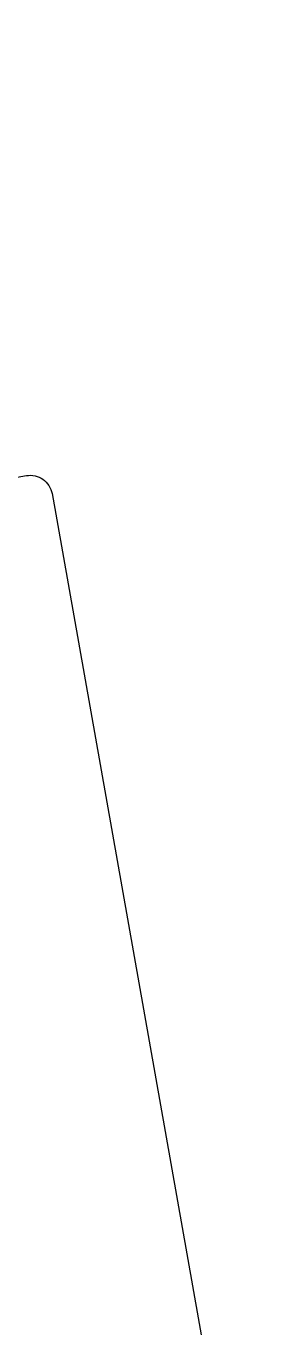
# Model space of a CAD drawing. Header units: millimetres. Extents: x -13407 to 95998, y -2611 to 109495.
# Drawn here: x 15269.9 to 15271.84, y 50763.07 to 50773.83 of the extents above; entities that cross this region are included whole.
import ezdxf
from ezdxf import colors
from ezdxf.entities.mleader import LeaderData, LeaderLine
from ezdxf.math import Vec2, Vec3

# ---------------------------------------------------------------- set-up
doc = ezdxf.new("R2010")
doc.units = ezdxf.units.MM
for name, color, linetype, lineweight in [('АР_Отметки', 250, 'Continuous', 15), ('АР_Размеры', 175, 'Continuous', 9), ('АР_Сущ Несущая стена', 202, 'Continuous', 30)]:
    doc.layers.add(name, color=color, linetype=linetype, lineweight=lineweight)
doc.styles.add('ISOCPEUR', font='isocpeur.ttf', dxfattribs={"width": 0.7})

# ---------------------------------------------------------------- blocks, each defined once
blk = doc.blocks.new('_DotSmall')
at = {"color": 0, "linetype": 'ByBlock', "const_width": 0.5}
blk.add_lwpolyline([(-0.0625, 0, 1), (0.0625, 0, 1)], format="xyb", close=True, dxfattribs=at)

msp = doc.modelspace()

# ---------------------------------------------------------------- linework, layer by layer
at = {"layer": 'АР_Размеры', "color": 5, "lineweight": 0, "ltscale": 100, "transparency": 33554687}
msp.add_lwpolyline([(15260.744, 50759.166), (15259.174, 50768.025, -0.414214), (15259.322, 50768.237), (15260.27, 50768.405, -0.228752), (15260.627, 50768.305, 0.710164), (15261.33, 50768.699), (15261.139, 50769.78, 0.4144), (15260.927, 50769.928), (15260.807, 50769.907, -0.66825), (15260.625, 50770.191), (15261.634, 50771.485, -0.164348), (15261.994, 50771.674), (15266.076, 50772.398, -0.164348), (15266.48, 50772.344), (15267.872, 50771.476, -0.66825), (15267.799, 50771.146), (15267.679, 50771.125, 0.4144), (15267.531, 50770.913), (15267.723, 50769.832, 0.710164), (15268.518, 50769.703, -0.228752), (15268.819, 50769.92), (15269.899, 50770.112, -0.4144), (15270.111, 50769.964), (15271.367, 50762.881, -0.430028)], format="xyb", dxfattribs=at)
msp.add_lwpolyline([(15260.744, 50759.166), (15259.174, 50768.025, -0.414214), (15259.322, 50768.237), (15260.27, 50768.405, -0.228752), (15260.627, 50768.305, 0.710164), (15261.33, 50768.699), (15261.139, 50769.78, 0.4144), (15260.927, 50769.928), (15260.807, 50769.907, -0.66825), (15260.625, 50770.191), (15261.634, 50771.485, -0.164348), (15261.994, 50771.674), (15266.076, 50772.398, -0.164348), (15266.48, 50772.344), (15267.872, 50771.476, -0.66825), (15267.799, 50771.146), (15267.679, 50771.125, 0.4144), (15267.531, 50770.913), (15267.723, 50769.832, 0.710164), (15268.518, 50769.703, -0.228752), (15268.819, 50769.92), (15269.899, 50770.112, -0.4144), (15270.111, 50769.964), (15271.367, 50762.881, -0.430028)], format="xyb", dxfattribs=at)
msp.add_lwpolyline([(15260.744, 50759.166), (15259.174, 50768.025, -0.414214), (15259.322, 50768.237), (15260.27, 50768.405, -0.228752), (15260.627, 50768.305, 0.710164), (15261.33, 50768.699), (15261.139, 50769.78, 0.4144), (15260.927, 50769.928), (15260.807, 50769.907, -0.66825), (15260.625, 50770.191), (15261.634, 50771.485, -0.164348), (15261.994, 50771.674), (15266.076, 50772.398, -0.164348), (15266.48, 50772.344), (15267.872, 50771.476, -0.66825), (15267.799, 50771.146), (15267.679, 50771.125, 0.4144), (15267.531, 50770.913), (15267.723, 50769.832, 0.710164), (15268.518, 50769.703, -0.228752), (15268.819, 50769.92), (15269.899, 50770.112, -0.4144), (15270.111, 50769.964), (15271.367, 50762.881, -0.430028)], format="xyb", dxfattribs=at)
msp.add_lwpolyline([(15260.744, 50759.166), (15259.174, 50768.025, -0.414214), (15259.322, 50768.237), (15260.27, 50768.405, -0.228752), (15260.627, 50768.305, 0.710164), (15261.33, 50768.699), (15261.139, 50769.78, 0.4144), (15260.927, 50769.928), (15260.807, 50769.907, -0.66825), (15260.625, 50770.191), (15261.634, 50771.485, -0.164348), (15261.994, 50771.674), (15266.076, 50772.398, -0.164348), (15266.48, 50772.344), (15267.872, 50771.476, -0.66825), (15267.799, 50771.146), (15267.679, 50771.125, 0.4144), (15267.531, 50770.913), (15267.723, 50769.832, 0.710164), (15268.518, 50769.703, -0.228752), (15268.819, 50769.92), (15269.899, 50770.112, -0.4144), (15270.111, 50769.964), (15271.367, 50762.881, -0.430028)], format="xyb", dxfattribs=at)
msp.add_lwpolyline([(15260.744, 50759.166), (15259.174, 50768.025, -0.414214), (15259.322, 50768.237), (15260.27, 50768.405, -0.228752), (15260.627, 50768.305, 0.710164), (15261.33, 50768.699), (15261.139, 50769.78, 0.4144), (15260.927, 50769.928), (15260.807, 50769.907, -0.66825), (15260.625, 50770.191), (15261.634, 50771.485, -0.164348), (15261.994, 50771.674), (15266.076, 50772.398, -0.164348), (15266.48, 50772.344), (15267.872, 50771.476, -0.66825), (15267.799, 50771.146), (15267.679, 50771.125, 0.4144), (15267.531, 50770.913), (15267.723, 50769.832, 0.710164), (15268.518, 50769.703, -0.228752), (15268.819, 50769.92), (15269.899, 50770.112, -0.4144), (15270.111, 50769.964), (15271.367, 50762.881, -0.430028)], format="xyb", dxfattribs=at)
msp.add_lwpolyline([(15260.744, 50759.166), (15259.174, 50768.025, -0.414214), (15259.322, 50768.237), (15260.27, 50768.405, -0.228752), (15260.627, 50768.305, 0.710164), (15261.33, 50768.699), (15261.139, 50769.78, 0.4144), (15260.927, 50769.928), (15260.807, 50769.907, -0.66825), (15260.625, 50770.191), (15261.634, 50771.485, -0.164348), (15261.994, 50771.674), (15266.076, 50772.398, -0.164348), (15266.48, 50772.344), (15267.872, 50771.476, -0.66825), (15267.799, 50771.146), (15267.679, 50771.125, 0.4144), (15267.531, 50770.913), (15267.723, 50769.832, 0.710164), (15268.518, 50769.703, -0.228752), (15268.819, 50769.92), (15269.899, 50770.112, -0.4144), (15270.111, 50769.964), (15271.367, 50762.881, -0.430028)], format="xyb", dxfattribs=at)
msp.add_lwpolyline([(15260.744, 50759.166), (15259.174, 50768.025, -0.414214), (15259.322, 50768.237), (15260.27, 50768.405, -0.228752), (15260.627, 50768.305, 0.710164), (15261.33, 50768.699), (15261.139, 50769.78, 0.4144), (15260.927, 50769.928), (15260.807, 50769.907, -0.66825), (15260.625, 50770.191), (15261.634, 50771.485, -0.164348), (15261.994, 50771.674), (15266.076, 50772.398, -0.164348), (15266.48, 50772.344), (15267.872, 50771.476, -0.66825), (15267.799, 50771.146), (15267.679, 50771.125, 0.4144), (15267.531, 50770.913), (15267.723, 50769.832, 0.710164), (15268.518, 50769.703, -0.228752), (15268.819, 50769.92), (15269.899, 50770.112, -0.4144), (15270.111, 50769.964), (15271.367, 50762.881, -0.430028)], format="xyb", dxfattribs=at)
msp.add_lwpolyline([(15260.744, 50759.166), (15259.174, 50768.025, -0.414214), (15259.322, 50768.237), (15260.27, 50768.405, -0.228752), (15260.627, 50768.305, 0.710164), (15261.33, 50768.699), (15261.139, 50769.78, 0.4144), (15260.927, 50769.928), (15260.807, 50769.907, -0.66825), (15260.625, 50770.191), (15261.634, 50771.485, -0.164348), (15261.994, 50771.674), (15266.076, 50772.398, -0.164348), (15266.48, 50772.344), (15267.872, 50771.476, -0.66825), (15267.799, 50771.146), (15267.679, 50771.125, 0.4144), (15267.531, 50770.913), (15267.723, 50769.832, 0.710164), (15268.518, 50769.703, -0.228752), (15268.819, 50769.92), (15269.899, 50770.112, -0.4144), (15270.111, 50769.964), (15271.367, 50762.881, -0.430028)], format="xyb", dxfattribs=at)
msp.add_lwpolyline([(15260.744, 50759.166), (15259.174, 50768.025, -0.414214), (15259.322, 50768.237), (15260.27, 50768.405, -0.228752), (15260.627, 50768.305, 0.710164), (15261.33, 50768.699), (15261.139, 50769.78, 0.4144), (15260.927, 50769.928), (15260.807, 50769.907, -0.66825), (15260.625, 50770.191), (15261.634, 50771.485, -0.164348), (15261.994, 50771.674), (15266.076, 50772.398, -0.164348), (15266.48, 50772.344), (15267.872, 50771.476, -0.66825), (15267.799, 50771.146), (15267.679, 50771.125, 0.4144), (15267.531, 50770.913), (15267.723, 50769.832, 0.710164), (15268.518, 50769.703, -0.228752), (15268.819, 50769.92), (15269.899, 50770.112, -0.4144), (15270.111, 50769.964), (15271.367, 50762.881, -0.430028)], format="xyb", dxfattribs=at)
msp.add_lwpolyline([(15260.744, 50759.166), (15259.174, 50768.025, -0.414214), (15259.322, 50768.237), (15260.27, 50768.405, -0.228752), (15260.627, 50768.305, 0.710164), (15261.33, 50768.699), (15261.139, 50769.78, 0.4144), (15260.927, 50769.928), (15260.807, 50769.907, -0.66825), (15260.625, 50770.191), (15261.634, 50771.485, -0.164348), (15261.994, 50771.674), (15266.076, 50772.398, -0.164348), (15266.48, 50772.344), (15267.872, 50771.476, -0.66825), (15267.799, 50771.146), (15267.679, 50771.125, 0.4144), (15267.531, 50770.913), (15267.723, 50769.832, 0.710164), (15268.518, 50769.703, -0.228752), (15268.819, 50769.92), (15269.899, 50770.112, -0.4144), (15270.111, 50769.964), (15271.367, 50762.881, -0.430028)], format="xyb", dxfattribs=at)
msp.add_lwpolyline([(15260.744, 50759.166), (15259.174, 50768.025, -0.414214), (15259.322, 50768.237), (15260.27, 50768.405, -0.228752), (15260.627, 50768.305, 0.710164), (15261.33, 50768.699), (15261.139, 50769.78, 0.4144), (15260.927, 50769.928), (15260.807, 50769.907, -0.66825), (15260.625, 50770.191), (15261.634, 50771.485, -0.164348), (15261.994, 50771.674), (15266.076, 50772.398, -0.164348), (15266.48, 50772.344), (15267.872, 50771.476, -0.66825), (15267.799, 50771.146), (15267.679, 50771.125, 0.4144), (15267.531, 50770.913), (15267.723, 50769.832, 0.710164), (15268.518, 50769.703, -0.228752), (15268.819, 50769.92), (15269.899, 50770.112, -0.4144), (15270.111, 50769.964), (15271.367, 50762.881, -0.430028)], format="xyb", dxfattribs=at)
msp.add_lwpolyline([(15260.744, 50759.166), (15259.174, 50768.025, -0.414214), (15259.322, 50768.237), (15260.27, 50768.405, -0.228752), (15260.627, 50768.305, 0.710164), (15261.33, 50768.699), (15261.139, 50769.78, 0.4144), (15260.927, 50769.928), (15260.807, 50769.907, -0.66825), (15260.625, 50770.191), (15261.634, 50771.485, -0.164348), (15261.994, 50771.674), (15266.076, 50772.398, -0.164348), (15266.48, 50772.344), (15267.872, 50771.476, -0.66825), (15267.799, 50771.146), (15267.679, 50771.125, 0.4144), (15267.531, 50770.913), (15267.723, 50769.832, 0.710164), (15268.518, 50769.703, -0.228752), (15268.819, 50769.92), (15269.899, 50770.112, -0.4144), (15270.111, 50769.964), (15271.367, 50762.881, -0.430028)], format="xyb", dxfattribs=at)
msp.add_lwpolyline([(15260.744, 50759.166), (15259.174, 50768.025, -0.414214), (15259.322, 50768.237), (15260.27, 50768.405, -0.228752), (15260.627, 50768.305, 0.710164), (15261.33, 50768.699), (15261.139, 50769.78, 0.4144), (15260.927, 50769.928), (15260.807, 50769.907, -0.66825), (15260.625, 50770.191), (15261.634, 50771.485, -0.164348), (15261.994, 50771.674), (15266.076, 50772.398, -0.164348), (15266.48, 50772.344), (15267.872, 50771.476, -0.66825), (15267.799, 50771.146), (15267.679, 50771.125, 0.4144), (15267.531, 50770.913), (15267.723, 50769.832, 0.710164), (15268.518, 50769.703, -0.228752), (15268.819, 50769.92), (15269.899, 50770.112, -0.4144), (15270.111, 50769.964), (15271.367, 50762.881, -0.430028)], format="xyb", dxfattribs=at)
msp.add_lwpolyline([(15260.744, 50759.166), (15259.174, 50768.025, -0.414214), (15259.322, 50768.237), (15260.27, 50768.405, -0.228752), (15260.627, 50768.305, 0.710164), (15261.33, 50768.699), (15261.139, 50769.78, 0.4144), (15260.927, 50769.928), (15260.807, 50769.907, -0.66825), (15260.625, 50770.191), (15261.634, 50771.485, -0.164348), (15261.994, 50771.674), (15266.076, 50772.398, -0.164348), (15266.48, 50772.344), (15267.872, 50771.476, -0.66825), (15267.799, 50771.146), (15267.679, 50771.125, 0.4144), (15267.531, 50770.913), (15267.723, 50769.832, 0.710164), (15268.518, 50769.703, -0.228752), (15268.819, 50769.92), (15269.899, 50770.112, -0.4144), (15270.111, 50769.964), (15271.367, 50762.881, -0.430028)], format="xyb", dxfattribs=at)
msp.add_lwpolyline([(15260.744, 50759.166), (15259.174, 50768.025, -0.414214), (15259.322, 50768.237), (15260.27, 50768.405, -0.228752), (15260.627, 50768.305, 0.710164), (15261.33, 50768.699), (15261.139, 50769.78, 0.4144), (15260.927, 50769.928), (15260.807, 50769.907, -0.66825), (15260.625, 50770.191), (15261.634, 50771.485, -0.164348), (15261.994, 50771.674), (15266.076, 50772.398, -0.164348), (15266.48, 50772.344), (15267.872, 50771.476, -0.66825), (15267.799, 50771.146), (15267.679, 50771.125, 0.4144), (15267.531, 50770.913), (15267.723, 50769.832, 0.710164), (15268.518, 50769.703, -0.228752), (15268.819, 50769.92), (15269.899, 50770.112, -0.4144), (15270.111, 50769.964), (15271.367, 50762.881, -0.430028)], format="xyb", dxfattribs=at)
msp.add_lwpolyline([(15260.744, 50759.166), (15259.174, 50768.025, -0.414214), (15259.322, 50768.237), (15260.27, 50768.405, -0.228752), (15260.627, 50768.305, 0.710164), (15261.33, 50768.699), (15261.139, 50769.78, 0.4144), (15260.927, 50769.928), (15260.807, 50769.907, -0.66825), (15260.625, 50770.191), (15261.634, 50771.485, -0.164348), (15261.994, 50771.674), (15266.076, 50772.398, -0.164348), (15266.48, 50772.344), (15267.872, 50771.476, -0.66825), (15267.799, 50771.146), (15267.679, 50771.125, 0.4144), (15267.531, 50770.913), (15267.723, 50769.832, 0.710164), (15268.518, 50769.703, -0.228752), (15268.819, 50769.92), (15269.899, 50770.112, -0.4144), (15270.111, 50769.964), (15271.367, 50762.881, -0.430028)], format="xyb", dxfattribs=at)
msp.add_lwpolyline([(15260.744, 50759.166), (15259.174, 50768.025, -0.414214), (15259.322, 50768.237), (15260.27, 50768.405, -0.228752), (15260.627, 50768.305, 0.710164), (15261.33, 50768.699), (15261.139, 50769.78, 0.4144), (15260.927, 50769.928), (15260.807, 50769.907, -0.66825), (15260.625, 50770.191), (15261.634, 50771.485, -0.164348), (15261.994, 50771.674), (15266.076, 50772.398, -0.164348), (15266.48, 50772.344), (15267.872, 50771.476, -0.66825), (15267.799, 50771.146), (15267.679, 50771.125, 0.4144), (15267.531, 50770.913), (15267.723, 50769.832, 0.710164), (15268.518, 50769.703, -0.228752), (15268.819, 50769.92), (15269.899, 50770.112, -0.4144), (15270.111, 50769.964), (15271.367, 50762.881, -0.430028)], format="xyb", dxfattribs=at)
msp.add_lwpolyline([(15260.744, 50759.166), (15259.174, 50768.025, -0.414214), (15259.322, 50768.237), (15260.27, 50768.405, -0.228752), (15260.627, 50768.305, 0.710164), (15261.33, 50768.699), (15261.139, 50769.78, 0.4144), (15260.927, 50769.928), (15260.807, 50769.907, -0.66825), (15260.625, 50770.191), (15261.634, 50771.485, -0.164348), (15261.994, 50771.674), (15266.076, 50772.398, -0.164348), (15266.48, 50772.344), (15267.872, 50771.476, -0.66825), (15267.799, 50771.146), (15267.679, 50771.125, 0.4144), (15267.531, 50770.913), (15267.723, 50769.832, 0.710164), (15268.518, 50769.703, -0.228752), (15268.819, 50769.92), (15269.899, 50770.112, -0.4144), (15270.111, 50769.964), (15271.367, 50762.881, -0.430028)], format="xyb", dxfattribs=at)
msp.add_lwpolyline([(15260.744, 50759.166), (15259.174, 50768.025, -0.414214), (15259.322, 50768.237), (15260.27, 50768.405, -0.228752), (15260.627, 50768.305, 0.710164), (15261.33, 50768.699), (15261.139, 50769.78, 0.4144), (15260.927, 50769.928), (15260.807, 50769.907, -0.66825), (15260.625, 50770.191), (15261.634, 50771.485, -0.164348), (15261.994, 50771.674), (15266.076, 50772.398, -0.164348), (15266.48, 50772.344), (15267.872, 50771.476, -0.66825), (15267.799, 50771.146), (15267.679, 50771.125, 0.4144), (15267.531, 50770.913), (15267.723, 50769.832, 0.710164), (15268.518, 50769.703, -0.228752), (15268.819, 50769.92), (15269.899, 50770.112, -0.4144), (15270.111, 50769.964), (15271.367, 50762.881, -0.430028)], format="xyb", dxfattribs=at)
msp.add_lwpolyline([(15260.744, 50759.166), (15259.174, 50768.025, -0.414214), (15259.322, 50768.237), (15260.27, 50768.405, -0.228752), (15260.627, 50768.305, 0.710164), (15261.33, 50768.699), (15261.139, 50769.78, 0.4144), (15260.927, 50769.928), (15260.807, 50769.907, -0.66825), (15260.625, 50770.191), (15261.634, 50771.485, -0.164348), (15261.994, 50771.674), (15266.076, 50772.398, -0.164348), (15266.48, 50772.344), (15267.872, 50771.476, -0.66825), (15267.799, 50771.146), (15267.679, 50771.125, 0.4144), (15267.531, 50770.913), (15267.723, 50769.832, 0.710164), (15268.518, 50769.703, -0.228752), (15268.819, 50769.92), (15269.899, 50770.112, -0.4144), (15270.111, 50769.964), (15271.367, 50762.881, -0.430028)], format="xyb", dxfattribs=at)
msp.add_lwpolyline([(15260.744, 50759.166), (15259.174, 50768.025, -0.414214), (15259.322, 50768.237), (15260.27, 50768.405, -0.228752), (15260.627, 50768.305, 0.710164), (15261.33, 50768.699), (15261.139, 50769.78, 0.4144), (15260.927, 50769.928), (15260.807, 50769.907, -0.66825), (15260.625, 50770.191), (15261.634, 50771.485, -0.164348), (15261.994, 50771.674), (15266.076, 50772.398, -0.164348), (15266.48, 50772.344), (15267.872, 50771.476, -0.66825), (15267.799, 50771.146), (15267.679, 50771.125, 0.4144), (15267.531, 50770.913), (15267.723, 50769.832, 0.710164), (15268.518, 50769.703, -0.228752), (15268.819, 50769.92), (15269.899, 50770.112, -0.4144), (15270.111, 50769.964), (15271.367, 50762.881, -0.430028)], format="xyb", dxfattribs=at)
msp.add_lwpolyline([(15260.744, 50759.166), (15259.174, 50768.025, -0.414214), (15259.322, 50768.237), (15260.27, 50768.405, -0.228752), (15260.627, 50768.305, 0.710164), (15261.33, 50768.699), (15261.139, 50769.78, 0.4144), (15260.927, 50769.928), (15260.807, 50769.907, -0.66825), (15260.625, 50770.191), (15261.634, 50771.485, -0.164348), (15261.994, 50771.674), (15266.076, 50772.398, -0.164348), (15266.48, 50772.344), (15267.872, 50771.476, -0.66825), (15267.799, 50771.146), (15267.679, 50771.125, 0.4144), (15267.531, 50770.913), (15267.723, 50769.832, 0.710164), (15268.518, 50769.703, -0.228752), (15268.819, 50769.92), (15269.899, 50770.112, -0.4144), (15270.111, 50769.964), (15271.367, 50762.881, -0.430028)], format="xyb", dxfattribs=at)
msp.add_lwpolyline([(15260.744, 50759.166), (15259.174, 50768.025, -0.414214), (15259.322, 50768.237), (15260.27, 50768.405, -0.228752), (15260.627, 50768.305, 0.710164), (15261.33, 50768.699), (15261.139, 50769.78, 0.4144), (15260.927, 50769.928), (15260.807, 50769.907, -0.66825), (15260.625, 50770.191), (15261.634, 50771.485, -0.164348), (15261.994, 50771.674), (15266.076, 50772.398, -0.164348), (15266.48, 50772.344), (15267.872, 50771.476, -0.66825), (15267.799, 50771.146), (15267.679, 50771.125, 0.4144), (15267.531, 50770.913), (15267.723, 50769.832, 0.710164), (15268.518, 50769.703, -0.228752), (15268.819, 50769.92), (15269.899, 50770.112, -0.4144), (15270.111, 50769.964), (15271.367, 50762.881, -0.430028)], format="xyb", dxfattribs=at)
msp.add_lwpolyline([(15260.744, 50759.166), (15259.174, 50768.025, -0.414214), (15259.322, 50768.237), (15260.27, 50768.405, -0.228752), (15260.627, 50768.305, 0.710164), (15261.33, 50768.699), (15261.139, 50769.78, 0.4144), (15260.927, 50769.928), (15260.807, 50769.907, -0.66825), (15260.625, 50770.191), (15261.634, 50771.485, -0.164348), (15261.994, 50771.674), (15266.076, 50772.398, -0.164348), (15266.48, 50772.344), (15267.872, 50771.476, -0.66825), (15267.799, 50771.146), (15267.679, 50771.125, 0.4144), (15267.531, 50770.913), (15267.723, 50769.832, 0.710164), (15268.518, 50769.703, -0.228752), (15268.819, 50769.92), (15269.899, 50770.112, -0.4144), (15270.111, 50769.964), (15271.367, 50762.881, -0.430028)], format="xyb", dxfattribs=at)
msp.add_lwpolyline([(15260.744, 50759.166), (15259.174, 50768.025, -0.414214), (15259.322, 50768.237), (15260.27, 50768.405, -0.228752), (15260.627, 50768.305, 0.710164), (15261.33, 50768.699), (15261.139, 50769.78, 0.4144), (15260.927, 50769.928), (15260.807, 50769.907, -0.66825), (15260.625, 50770.191), (15261.634, 50771.485, -0.164348), (15261.994, 50771.674), (15266.076, 50772.398, -0.164348), (15266.48, 50772.344), (15267.872, 50771.476, -0.66825), (15267.799, 50771.146), (15267.679, 50771.125, 0.4144), (15267.531, 50770.913), (15267.723, 50769.832, 0.710164), (15268.518, 50769.703, -0.228752), (15268.819, 50769.92), (15269.899, 50770.112, -0.4144), (15270.111, 50769.964), (15271.367, 50762.881, -0.430028)], format="xyb", dxfattribs=at)
msp.add_lwpolyline([(15260.744, 50759.166), (15259.174, 50768.025, -0.414214), (15259.322, 50768.237), (15260.27, 50768.405, -0.228752), (15260.627, 50768.305, 0.710164), (15261.33, 50768.699), (15261.139, 50769.78, 0.4144), (15260.927, 50769.928), (15260.807, 50769.907, -0.66825), (15260.625, 50770.191), (15261.634, 50771.485, -0.164348), (15261.994, 50771.674), (15266.076, 50772.398, -0.164348), (15266.48, 50772.344), (15267.872, 50771.476, -0.66825), (15267.799, 50771.146), (15267.679, 50771.125, 0.4144), (15267.531, 50770.913), (15267.723, 50769.832, 0.710164), (15268.518, 50769.703, -0.228752), (15268.819, 50769.92), (15269.899, 50770.112, -0.4144), (15270.111, 50769.964), (15271.367, 50762.881, -0.430028)], format="xyb", dxfattribs=at)
msp.add_lwpolyline([(15260.744, 50759.166), (15259.174, 50768.025, -0.414214), (15259.322, 50768.237), (15260.27, 50768.405, -0.228752), (15260.627, 50768.305, 0.710164), (15261.33, 50768.699), (15261.139, 50769.78, 0.4144), (15260.927, 50769.928), (15260.807, 50769.907, -0.66825), (15260.625, 50770.191), (15261.634, 50771.485, -0.164348), (15261.994, 50771.674), (15266.076, 50772.398, -0.164348), (15266.48, 50772.344), (15267.872, 50771.476, -0.66825), (15267.799, 50771.146), (15267.679, 50771.125, 0.4144), (15267.531, 50770.913), (15267.723, 50769.832, 0.710164), (15268.518, 50769.703, -0.228752), (15268.819, 50769.92), (15269.899, 50770.112, -0.4144), (15270.111, 50769.964), (15271.367, 50762.881, -0.430028)], format="xyb", dxfattribs=at)
msp.add_lwpolyline([(15260.744, 50759.166), (15259.174, 50768.025, -0.414214), (15259.322, 50768.237), (15260.27, 50768.405, -0.228752), (15260.627, 50768.305, 0.710164), (15261.33, 50768.699), (15261.139, 50769.78, 0.4144), (15260.927, 50769.928), (15260.807, 50769.907, -0.66825), (15260.625, 50770.191), (15261.634, 50771.485, -0.164348), (15261.994, 50771.674), (15266.076, 50772.398, -0.164348), (15266.48, 50772.344), (15267.872, 50771.476, -0.66825), (15267.799, 50771.146), (15267.679, 50771.125, 0.4144), (15267.531, 50770.913), (15267.723, 50769.832, 0.710164), (15268.518, 50769.703, -0.228752), (15268.819, 50769.92), (15269.899, 50770.112, -0.4144), (15270.111, 50769.964), (15271.367, 50762.881, -0.430028)], format="xyb", dxfattribs=at)
msp.add_lwpolyline([(15260.744, 50759.166), (15259.174, 50768.025, -0.414214), (15259.322, 50768.237), (15260.27, 50768.405, -0.228752), (15260.627, 50768.305, 0.710164), (15261.33, 50768.699), (15261.139, 50769.78, 0.4144), (15260.927, 50769.928), (15260.807, 50769.907, -0.66825), (15260.625, 50770.191), (15261.634, 50771.485, -0.164348), (15261.994, 50771.674), (15266.076, 50772.398, -0.164348), (15266.48, 50772.344), (15267.872, 50771.476, -0.66825), (15267.799, 50771.146), (15267.679, 50771.125, 0.4144), (15267.531, 50770.913), (15267.723, 50769.832, 0.710164), (15268.518, 50769.703, -0.228752), (15268.819, 50769.92), (15269.899, 50770.112, -0.4144), (15270.111, 50769.964), (15271.367, 50762.881, -0.430028)], format="xyb", dxfattribs=at)
msp.add_lwpolyline([(15260.744, 50759.166), (15259.174, 50768.025, -0.414214), (15259.322, 50768.237), (15260.27, 50768.405, -0.228752), (15260.627, 50768.305, 0.710164), (15261.33, 50768.699), (15261.139, 50769.78, 0.4144), (15260.927, 50769.928), (15260.807, 50769.907, -0.66825), (15260.625, 50770.191), (15261.634, 50771.485, -0.164348), (15261.994, 50771.674), (15266.076, 50772.398, -0.164348), (15266.48, 50772.344), (15267.872, 50771.476, -0.66825), (15267.799, 50771.146), (15267.679, 50771.125, 0.4144), (15267.531, 50770.913), (15267.723, 50769.832, 0.710164), (15268.518, 50769.703, -0.228752), (15268.819, 50769.92), (15269.899, 50770.112, -0.4144), (15270.111, 50769.964), (15271.367, 50762.881, -0.430028)], format="xyb", dxfattribs=at)
msp.add_lwpolyline([(15260.744, 50759.166), (15259.174, 50768.025, -0.414214), (15259.322, 50768.237), (15260.27, 50768.405, -0.228752), (15260.627, 50768.305, 0.710164), (15261.33, 50768.699), (15261.139, 50769.78, 0.4144), (15260.927, 50769.928), (15260.807, 50769.907, -0.66825), (15260.625, 50770.191), (15261.634, 50771.485, -0.164348), (15261.994, 50771.674), (15266.076, 50772.398, -0.164348), (15266.48, 50772.344), (15267.872, 50771.476, -0.66825), (15267.799, 50771.146), (15267.679, 50771.125, 0.4144), (15267.531, 50770.913), (15267.723, 50769.832, 0.710164), (15268.518, 50769.703, -0.228752), (15268.819, 50769.92), (15269.899, 50770.112, -0.4144), (15270.111, 50769.964), (15271.367, 50762.881, -0.430028)], format="xyb", dxfattribs=at)
msp.add_lwpolyline([(15260.744, 50759.166), (15259.174, 50768.025, -0.414214), (15259.322, 50768.237), (15260.27, 50768.405, -0.228752), (15260.627, 50768.305, 0.710164), (15261.33, 50768.699), (15261.139, 50769.78, 0.4144), (15260.927, 50769.928), (15260.807, 50769.907, -0.66825), (15260.625, 50770.191), (15261.634, 50771.485, -0.164348), (15261.994, 50771.674), (15266.076, 50772.398, -0.164348), (15266.48, 50772.344), (15267.872, 50771.476, -0.66825), (15267.799, 50771.146), (15267.679, 50771.125, 0.4144), (15267.531, 50770.913), (15267.723, 50769.832, 0.710164), (15268.518, 50769.703, -0.228752), (15268.819, 50769.92), (15269.899, 50770.112, -0.4144), (15270.111, 50769.964), (15271.367, 50762.881, -0.430028)], format="xyb", dxfattribs=at)
msp.add_lwpolyline([(15260.744, 50759.166), (15259.174, 50768.025, -0.414214), (15259.322, 50768.237), (15260.27, 50768.405, -0.228752), (15260.627, 50768.305, 0.710164), (15261.33, 50768.699), (15261.139, 50769.78, 0.4144), (15260.927, 50769.928), (15260.807, 50769.907, -0.66825), (15260.625, 50770.191), (15261.634, 50771.485, -0.164348), (15261.994, 50771.674), (15266.076, 50772.398, -0.164348), (15266.48, 50772.344), (15267.872, 50771.476, -0.66825), (15267.799, 50771.146), (15267.679, 50771.125, 0.4144), (15267.531, 50770.913), (15267.723, 50769.832, 0.710164), (15268.518, 50769.703, -0.228752), (15268.819, 50769.92), (15269.899, 50770.112, -0.4144), (15270.111, 50769.964), (15271.367, 50762.881, -0.430028)], format="xyb", dxfattribs=at)
msp.add_lwpolyline([(15260.744, 50759.166), (15259.174, 50768.025, -0.414214), (15259.322, 50768.237), (15260.27, 50768.405, -0.228752), (15260.627, 50768.305, 0.710164), (15261.33, 50768.699), (15261.139, 50769.78, 0.4144), (15260.927, 50769.928), (15260.807, 50769.907, -0.66825), (15260.625, 50770.191), (15261.634, 50771.485, -0.164348), (15261.994, 50771.674), (15266.076, 50772.398, -0.164348), (15266.48, 50772.344), (15267.872, 50771.476, -0.66825), (15267.799, 50771.146), (15267.679, 50771.125, 0.4144), (15267.531, 50770.913), (15267.723, 50769.832, 0.710164), (15268.518, 50769.703, -0.228752), (15268.819, 50769.92), (15269.899, 50770.112, -0.4144), (15270.111, 50769.964), (15271.367, 50762.881, -0.430028)], format="xyb", dxfattribs=at)
msp.add_lwpolyline([(15260.744, 50759.166), (15259.174, 50768.025, -0.414214), (15259.322, 50768.237), (15260.27, 50768.405, -0.228752), (15260.627, 50768.305, 0.710164), (15261.33, 50768.699), (15261.139, 50769.78, 0.4144), (15260.927, 50769.928), (15260.807, 50769.907, -0.66825), (15260.625, 50770.191), (15261.634, 50771.485, -0.164348), (15261.994, 50771.674), (15266.076, 50772.398, -0.164348), (15266.48, 50772.344), (15267.872, 50771.476, -0.66825), (15267.799, 50771.146), (15267.679, 50771.125, 0.4144), (15267.531, 50770.913), (15267.723, 50769.832, 0.710164), (15268.518, 50769.703, -0.228752), (15268.819, 50769.92), (15269.899, 50770.112, -0.4144), (15270.111, 50769.964), (15271.367, 50762.881, -0.430028)], format="xyb", dxfattribs=at)
msp.add_lwpolyline([(15260.744, 50759.166), (15259.174, 50768.025, -0.414214), (15259.322, 50768.237), (15260.27, 50768.405, -0.228752), (15260.627, 50768.305, 0.710164), (15261.33, 50768.699), (15261.139, 50769.78, 0.4144), (15260.927, 50769.928), (15260.807, 50769.907, -0.66825), (15260.625, 50770.191), (15261.634, 50771.485, -0.164348), (15261.994, 50771.674), (15266.076, 50772.398, -0.164348), (15266.48, 50772.344), (15267.872, 50771.476, -0.66825), (15267.799, 50771.146), (15267.679, 50771.125, 0.4144), (15267.531, 50770.913), (15267.723, 50769.832, 0.710164), (15268.518, 50769.703, -0.228752), (15268.819, 50769.92), (15269.899, 50770.112, -0.4144), (15270.111, 50769.964), (15271.367, 50762.881, -0.430028)], format="xyb", dxfattribs=at)
msp.add_lwpolyline([(15260.744, 50759.166), (15259.174, 50768.025, -0.414214), (15259.322, 50768.237), (15260.27, 50768.405, -0.228752), (15260.627, 50768.305, 0.710164), (15261.33, 50768.699), (15261.139, 50769.78, 0.4144), (15260.927, 50769.928), (15260.807, 50769.907, -0.66825), (15260.625, 50770.191), (15261.634, 50771.485, -0.164348), (15261.994, 50771.674), (15266.076, 50772.398, -0.164348), (15266.48, 50772.344), (15267.872, 50771.476, -0.66825), (15267.799, 50771.146), (15267.679, 50771.125, 0.4144), (15267.531, 50770.913), (15267.723, 50769.832, 0.710164), (15268.518, 50769.703, -0.228752), (15268.819, 50769.92), (15269.899, 50770.112, -0.4144), (15270.111, 50769.964), (15271.367, 50762.881, -0.430028)], format="xyb", dxfattribs=at)
msp.add_lwpolyline([(15260.744, 50759.166), (15259.174, 50768.025, -0.414214), (15259.322, 50768.237), (15260.27, 50768.405, -0.228752), (15260.627, 50768.305, 0.710164), (15261.33, 50768.699), (15261.139, 50769.78, 0.4144), (15260.927, 50769.928), (15260.807, 50769.907, -0.66825), (15260.625, 50770.191), (15261.634, 50771.485, -0.164348), (15261.994, 50771.674), (15266.076, 50772.398, -0.164348), (15266.48, 50772.344), (15267.872, 50771.476, -0.66825), (15267.799, 50771.146), (15267.679, 50771.125, 0.4144), (15267.531, 50770.913), (15267.723, 50769.832, 0.710164), (15268.518, 50769.703, -0.228752), (15268.819, 50769.92), (15269.899, 50770.112, -0.4144), (15270.111, 50769.964), (15271.367, 50762.881, -0.430028)], format="xyb", dxfattribs=at)
msp.add_lwpolyline([(15260.744, 50759.166), (15259.174, 50768.025, -0.414214), (15259.322, 50768.237), (15260.27, 50768.405, -0.228752), (15260.627, 50768.305, 0.710164), (15261.33, 50768.699), (15261.139, 50769.78, 0.4144), (15260.927, 50769.928), (15260.807, 50769.907, -0.66825), (15260.625, 50770.191), (15261.634, 50771.485, -0.164348), (15261.994, 50771.674), (15266.076, 50772.398, -0.164348), (15266.48, 50772.344), (15267.872, 50771.476, -0.66825), (15267.799, 50771.146), (15267.679, 50771.125, 0.4144), (15267.531, 50770.913), (15267.723, 50769.832, 0.710164), (15268.518, 50769.703, -0.228752), (15268.819, 50769.92), (15269.899, 50770.112, -0.4144), (15270.111, 50769.964), (15271.367, 50762.881, -0.430028)], format="xyb", dxfattribs=at)
msp.add_lwpolyline([(15260.744, 50759.166), (15259.174, 50768.025, -0.414214), (15259.322, 50768.237), (15260.27, 50768.405, -0.228752), (15260.627, 50768.305, 0.710164), (15261.33, 50768.699), (15261.139, 50769.78, 0.4144), (15260.927, 50769.928), (15260.807, 50769.907, -0.66825), (15260.625, 50770.191), (15261.634, 50771.485, -0.164348), (15261.994, 50771.674), (15266.076, 50772.398, -0.164348), (15266.48, 50772.344), (15267.872, 50771.476, -0.66825), (15267.799, 50771.146), (15267.679, 50771.125, 0.4144), (15267.531, 50770.913), (15267.723, 50769.832, 0.710164), (15268.518, 50769.703, -0.228752), (15268.819, 50769.92), (15269.899, 50770.112, -0.4144), (15270.111, 50769.964), (15271.367, 50762.881, -0.430028)], format="xyb", dxfattribs=at)
msp.add_lwpolyline([(15260.744, 50759.166), (15259.174, 50768.025, -0.414214), (15259.322, 50768.237), (15260.27, 50768.405, -0.228752), (15260.627, 50768.305, 0.710164), (15261.33, 50768.699), (15261.139, 50769.78, 0.4144), (15260.927, 50769.928), (15260.807, 50769.907, -0.66825), (15260.625, 50770.191), (15261.634, 50771.485, -0.164348), (15261.994, 50771.674), (15266.076, 50772.398, -0.164348), (15266.48, 50772.344), (15267.872, 50771.476, -0.66825), (15267.799, 50771.146), (15267.679, 50771.125, 0.4144), (15267.531, 50770.913), (15267.723, 50769.832, 0.710164), (15268.518, 50769.703, -0.228752), (15268.819, 50769.92), (15269.899, 50770.112, -0.4144), (15270.111, 50769.964), (15271.367, 50762.881, -0.430028)], format="xyb", dxfattribs=at)
msp.add_lwpolyline([(15260.744, 50759.166), (15259.174, 50768.025, -0.414214), (15259.322, 50768.237), (15260.27, 50768.405, -0.228752), (15260.627, 50768.305, 0.710164), (15261.33, 50768.699), (15261.139, 50769.78, 0.4144), (15260.927, 50769.928), (15260.807, 50769.907, -0.66825), (15260.625, 50770.191), (15261.634, 50771.485, -0.164348), (15261.994, 50771.674), (15266.076, 50772.398, -0.164348), (15266.48, 50772.344), (15267.872, 50771.476, -0.66825), (15267.799, 50771.146), (15267.679, 50771.125, 0.4144), (15267.531, 50770.913), (15267.723, 50769.832, 0.710164), (15268.518, 50769.703, -0.228752), (15268.819, 50769.92), (15269.899, 50770.112, -0.4144), (15270.111, 50769.964), (15271.367, 50762.881, -0.430028)], format="xyb", dxfattribs=at)
msp.add_lwpolyline([(15260.744, 50759.166), (15259.174, 50768.025, -0.414214), (15259.322, 50768.237), (15260.27, 50768.405, -0.228752), (15260.627, 50768.305, 0.710164), (15261.33, 50768.699), (15261.139, 50769.78, 0.4144), (15260.927, 50769.928), (15260.807, 50769.907, -0.66825), (15260.625, 50770.191), (15261.634, 50771.485, -0.164348), (15261.994, 50771.674), (15266.076, 50772.398, -0.164348), (15266.48, 50772.344), (15267.872, 50771.476, -0.66825), (15267.799, 50771.146), (15267.679, 50771.125, 0.4144), (15267.531, 50770.913), (15267.723, 50769.832, 0.710164), (15268.518, 50769.703, -0.228752), (15268.819, 50769.92), (15269.899, 50770.112, -0.4144), (15270.111, 50769.964), (15271.367, 50762.881, -0.430028)], format="xyb", dxfattribs=at)
msp.add_lwpolyline([(15260.744, 50759.166), (15259.174, 50768.025, -0.414214), (15259.322, 50768.237), (15260.27, 50768.405, -0.228752), (15260.627, 50768.305, 0.710164), (15261.33, 50768.699), (15261.139, 50769.78, 0.4144), (15260.927, 50769.928), (15260.807, 50769.907, -0.66825), (15260.625, 50770.191), (15261.634, 50771.485, -0.164348), (15261.994, 50771.674), (15266.076, 50772.398, -0.164348), (15266.48, 50772.344), (15267.872, 50771.476, -0.66825), (15267.799, 50771.146), (15267.679, 50771.125, 0.4144), (15267.531, 50770.913), (15267.723, 50769.832, 0.710164), (15268.518, 50769.703, -0.228752), (15268.819, 50769.92), (15269.899, 50770.112, -0.4144), (15270.111, 50769.964), (15271.367, 50762.881, -0.430028)], format="xyb", dxfattribs=at)
msp.add_lwpolyline([(15260.744, 50759.166), (15259.174, 50768.025, -0.414214), (15259.322, 50768.237), (15260.27, 50768.405, -0.228752), (15260.627, 50768.305, 0.710164), (15261.33, 50768.699), (15261.139, 50769.78, 0.4144), (15260.927, 50769.928), (15260.807, 50769.907, -0.66825), (15260.625, 50770.191), (15261.634, 50771.485, -0.164348), (15261.994, 50771.674), (15266.076, 50772.398, -0.164348), (15266.48, 50772.344), (15267.872, 50771.476, -0.66825), (15267.799, 50771.146), (15267.679, 50771.125, 0.4144), (15267.531, 50770.913), (15267.723, 50769.832, 0.710164), (15268.518, 50769.703, -0.228752), (15268.819, 50769.92), (15269.899, 50770.112, -0.4144), (15270.111, 50769.964), (15271.367, 50762.881, -0.430028)], format="xyb", dxfattribs=at)
msp.add_lwpolyline([(15260.744, 50759.166), (15259.174, 50768.025, -0.414214), (15259.322, 50768.237), (15260.27, 50768.405, -0.228752), (15260.627, 50768.305, 0.710164), (15261.33, 50768.699), (15261.139, 50769.78, 0.4144), (15260.927, 50769.928), (15260.807, 50769.907, -0.66825), (15260.625, 50770.191), (15261.634, 50771.485, -0.164348), (15261.994, 50771.674), (15266.076, 50772.398, -0.164348), (15266.48, 50772.344), (15267.872, 50771.476, -0.66825), (15267.799, 50771.146), (15267.679, 50771.125, 0.4144), (15267.531, 50770.913), (15267.723, 50769.832, 0.710164), (15268.518, 50769.703, -0.228752), (15268.819, 50769.92), (15269.899, 50770.112, -0.4144), (15270.111, 50769.964), (15271.367, 50762.881, -0.430028)], format="xyb", dxfattribs=at)
msp.add_lwpolyline([(15260.744, 50759.166), (15259.174, 50768.025, -0.414214), (15259.322, 50768.237), (15260.27, 50768.405, -0.228752), (15260.627, 50768.305, 0.710164), (15261.33, 50768.699), (15261.139, 50769.78, 0.4144), (15260.927, 50769.928), (15260.807, 50769.907, -0.66825), (15260.625, 50770.191), (15261.634, 50771.485, -0.164348), (15261.994, 50771.674), (15266.076, 50772.398, -0.164348), (15266.48, 50772.344), (15267.872, 50771.476, -0.66825), (15267.799, 50771.146), (15267.679, 50771.125, 0.4144), (15267.531, 50770.913), (15267.723, 50769.832, 0.710164), (15268.518, 50769.703, -0.228752), (15268.819, 50769.92), (15269.899, 50770.112, -0.4144), (15270.111, 50769.964), (15271.367, 50762.881, -0.430028)], format="xyb", dxfattribs=at)
msp.add_lwpolyline([(15260.744, 50759.166), (15259.174, 50768.025, -0.414214), (15259.322, 50768.237), (15260.27, 50768.405, -0.228752), (15260.627, 50768.305, 0.710164), (15261.33, 50768.699), (15261.139, 50769.78, 0.4144), (15260.927, 50769.928), (15260.807, 50769.907, -0.66825), (15260.625, 50770.191), (15261.634, 50771.485, -0.164348), (15261.994, 50771.674), (15266.076, 50772.398, -0.164348), (15266.48, 50772.344), (15267.872, 50771.476, -0.66825), (15267.799, 50771.146), (15267.679, 50771.125, 0.4144), (15267.531, 50770.913), (15267.723, 50769.832, 0.710164), (15268.518, 50769.703, -0.228752), (15268.819, 50769.92), (15269.899, 50770.112, -0.4144), (15270.111, 50769.964), (15271.367, 50762.881, -0.430028)], format="xyb", dxfattribs=at)
msp.add_lwpolyline([(15260.744, 50759.166), (15259.174, 50768.025, -0.414214), (15259.322, 50768.237), (15260.27, 50768.405, -0.228752), (15260.627, 50768.305, 0.710164), (15261.33, 50768.699), (15261.139, 50769.78, 0.4144), (15260.927, 50769.928), (15260.807, 50769.907, -0.66825), (15260.625, 50770.191), (15261.634, 50771.485, -0.164348), (15261.994, 50771.674), (15266.076, 50772.398, -0.164348), (15266.48, 50772.344), (15267.872, 50771.476, -0.66825), (15267.799, 50771.146), (15267.679, 50771.125, 0.4144), (15267.531, 50770.913), (15267.723, 50769.832, 0.710164), (15268.518, 50769.703, -0.228752), (15268.819, 50769.92), (15269.899, 50770.112, -0.4144), (15270.111, 50769.964), (15271.367, 50762.881, -0.430028)], format="xyb", dxfattribs=at)
msp.add_lwpolyline([(15260.744, 50759.166), (15259.174, 50768.025, -0.414214), (15259.322, 50768.237), (15260.27, 50768.405, -0.228752), (15260.627, 50768.305, 0.710164), (15261.33, 50768.699), (15261.139, 50769.78, 0.4144), (15260.927, 50769.928), (15260.807, 50769.907, -0.66825), (15260.625, 50770.191), (15261.634, 50771.485, -0.164348), (15261.994, 50771.674), (15266.076, 50772.398, -0.164348), (15266.48, 50772.344), (15267.872, 50771.476, -0.66825), (15267.799, 50771.146), (15267.679, 50771.125, 0.4144), (15267.531, 50770.913), (15267.723, 50769.832, 0.710164), (15268.518, 50769.703, -0.228752), (15268.819, 50769.92), (15269.899, 50770.112, -0.4144), (15270.111, 50769.964), (15271.367, 50762.881, -0.430028)], format="xyb", dxfattribs=at)
msp.add_lwpolyline([(15260.744, 50759.166), (15259.174, 50768.025, -0.414214), (15259.322, 50768.237), (15260.27, 50768.405, -0.228752), (15260.627, 50768.305, 0.710164), (15261.33, 50768.699), (15261.139, 50769.78, 0.4144), (15260.927, 50769.928), (15260.807, 50769.907, -0.66825), (15260.625, 50770.191), (15261.634, 50771.485, -0.164348), (15261.994, 50771.674), (15266.076, 50772.398, -0.164348), (15266.48, 50772.344), (15267.872, 50771.476, -0.66825), (15267.799, 50771.146), (15267.679, 50771.125, 0.4144), (15267.531, 50770.913), (15267.723, 50769.832, 0.710164), (15268.518, 50769.703, -0.228752), (15268.819, 50769.92), (15269.899, 50770.112, -0.4144), (15270.111, 50769.964), (15271.367, 50762.881, -0.430028)], format="xyb", dxfattribs=at)
msp.add_lwpolyline([(15260.744, 50759.166), (15259.174, 50768.025, -0.414214), (15259.322, 50768.237), (15260.27, 50768.405, -0.228752), (15260.627, 50768.305, 0.710164), (15261.33, 50768.699), (15261.139, 50769.78, 0.4144), (15260.927, 50769.928), (15260.807, 50769.907, -0.66825), (15260.625, 50770.191), (15261.634, 50771.485, -0.164348), (15261.994, 50771.674), (15266.076, 50772.398, -0.164348), (15266.48, 50772.344), (15267.872, 50771.476, -0.66825), (15267.799, 50771.146), (15267.679, 50771.125, 0.4144), (15267.531, 50770.913), (15267.723, 50769.832, 0.710164), (15268.518, 50769.703, -0.228752), (15268.819, 50769.92), (15269.899, 50770.112, -0.4144), (15270.111, 50769.964), (15271.367, 50762.881, -0.430028)], format="xyb", dxfattribs=at)
msp.add_lwpolyline([(15260.744, 50759.166), (15259.174, 50768.025, -0.414214), (15259.322, 50768.237), (15260.27, 50768.405, -0.228752), (15260.627, 50768.305, 0.710164), (15261.33, 50768.699), (15261.139, 50769.78, 0.4144), (15260.927, 50769.928), (15260.807, 50769.907, -0.66825), (15260.625, 50770.191), (15261.634, 50771.485, -0.164348), (15261.994, 50771.674), (15266.076, 50772.398, -0.164348), (15266.48, 50772.344), (15267.872, 50771.476, -0.66825), (15267.799, 50771.146), (15267.679, 50771.125, 0.4144), (15267.531, 50770.913), (15267.723, 50769.832, 0.710164), (15268.518, 50769.703, -0.228752), (15268.819, 50769.92), (15269.899, 50770.112, -0.4144), (15270.111, 50769.964), (15271.367, 50762.881, -0.430028)], format="xyb", dxfattribs=at)
msp.add_lwpolyline([(15260.744, 50759.166), (15259.174, 50768.025, -0.414214), (15259.322, 50768.237), (15260.27, 50768.405, -0.228752), (15260.627, 50768.305, 0.710164), (15261.33, 50768.699), (15261.139, 50769.78, 0.4144), (15260.927, 50769.928), (15260.807, 50769.907, -0.66825), (15260.625, 50770.191), (15261.634, 50771.485, -0.164348), (15261.994, 50771.674), (15266.076, 50772.398, -0.164348), (15266.48, 50772.344), (15267.872, 50771.476, -0.66825), (15267.799, 50771.146), (15267.679, 50771.125, 0.4144), (15267.531, 50770.913), (15267.723, 50769.832, 0.710164), (15268.518, 50769.703, -0.228752), (15268.819, 50769.92), (15269.899, 50770.112, -0.4144), (15270.111, 50769.964), (15271.367, 50762.881, -0.430028)], format="xyb", dxfattribs=at)
msp.add_lwpolyline([(15260.744, 50759.166), (15259.174, 50768.025, -0.414214), (15259.322, 50768.237), (15260.27, 50768.405, -0.228752), (15260.627, 50768.305, 0.710164), (15261.33, 50768.699), (15261.139, 50769.78, 0.4144), (15260.927, 50769.928), (15260.807, 50769.907, -0.66825), (15260.625, 50770.191), (15261.634, 50771.485, -0.164348), (15261.994, 50771.674), (15266.076, 50772.398, -0.164348), (15266.48, 50772.344), (15267.872, 50771.476, -0.66825), (15267.799, 50771.146), (15267.679, 50771.125, 0.4144), (15267.531, 50770.913), (15267.723, 50769.832, 0.710164), (15268.518, 50769.703, -0.228752), (15268.819, 50769.92), (15269.899, 50770.112, -0.4144), (15270.111, 50769.964), (15271.367, 50762.881, -0.430028)], format="xyb", dxfattribs=at)
msp.add_lwpolyline([(15260.744, 50759.166), (15259.174, 50768.025, -0.414214), (15259.322, 50768.237), (15260.27, 50768.405, -0.228752), (15260.627, 50768.305, 0.710164), (15261.33, 50768.699), (15261.139, 50769.78, 0.4144), (15260.927, 50769.928), (15260.807, 50769.907, -0.66825), (15260.625, 50770.191), (15261.634, 50771.485, -0.164348), (15261.994, 50771.674), (15266.076, 50772.398, -0.164348), (15266.48, 50772.344), (15267.872, 50771.476, -0.66825), (15267.799, 50771.146), (15267.679, 50771.125, 0.4144), (15267.531, 50770.913), (15267.723, 50769.832, 0.710164), (15268.518, 50769.703, -0.228752), (15268.819, 50769.92), (15269.899, 50770.112, -0.4144), (15270.111, 50769.964), (15271.367, 50762.881, -0.430028)], format="xyb", dxfattribs=at)
msp.add_lwpolyline([(15260.744, 50759.166), (15259.174, 50768.025, -0.414214), (15259.322, 50768.237), (15260.27, 50768.405, -0.228752), (15260.627, 50768.305, 0.710164), (15261.33, 50768.699), (15261.139, 50769.78, 0.4144), (15260.927, 50769.928), (15260.807, 50769.907, -0.66825), (15260.625, 50770.191), (15261.634, 50771.485, -0.164348), (15261.994, 50771.674), (15266.076, 50772.398, -0.164348), (15266.48, 50772.344), (15267.872, 50771.476, -0.66825), (15267.799, 50771.146), (15267.679, 50771.125, 0.4144), (15267.531, 50770.913), (15267.723, 50769.832, 0.710164), (15268.518, 50769.703, -0.228752), (15268.819, 50769.92), (15269.899, 50770.112, -0.4144), (15270.111, 50769.964), (15271.367, 50762.881, -0.430028)], format="xyb", dxfattribs=at)
msp.add_lwpolyline([(15260.744, 50759.166), (15259.174, 50768.025, -0.414214), (15259.322, 50768.237), (15260.27, 50768.405, -0.228752), (15260.627, 50768.305, 0.710164), (15261.33, 50768.699), (15261.139, 50769.78, 0.4144), (15260.927, 50769.928), (15260.807, 50769.907, -0.66825), (15260.625, 50770.191), (15261.634, 50771.485, -0.164348), (15261.994, 50771.674), (15266.076, 50772.398, -0.164348), (15266.48, 50772.344), (15267.872, 50771.476, -0.66825), (15267.799, 50771.146), (15267.679, 50771.125, 0.4144), (15267.531, 50770.913), (15267.723, 50769.832, 0.710164), (15268.518, 50769.703, -0.228752), (15268.819, 50769.92), (15269.899, 50770.112, -0.4144), (15270.111, 50769.964), (15271.367, 50762.881, -0.430028)], format="xyb", dxfattribs=at)
msp.add_lwpolyline([(15260.744, 50759.166), (15259.174, 50768.025, -0.414214), (15259.322, 50768.237), (15260.27, 50768.405, -0.228752), (15260.627, 50768.305, 0.710164), (15261.33, 50768.699), (15261.139, 50769.78, 0.4144), (15260.927, 50769.928), (15260.807, 50769.907, -0.66825), (15260.625, 50770.191), (15261.634, 50771.485, -0.164348), (15261.994, 50771.674), (15266.076, 50772.398, -0.164348), (15266.48, 50772.344), (15267.872, 50771.476, -0.66825), (15267.799, 50771.146), (15267.679, 50771.125, 0.4144), (15267.531, 50770.913), (15267.723, 50769.832, 0.710164), (15268.518, 50769.703, -0.228752), (15268.819, 50769.92), (15269.899, 50770.112, -0.4144), (15270.111, 50769.964), (15271.367, 50762.881, -0.430028)], format="xyb", dxfattribs=at)
msp.add_lwpolyline([(15260.744, 50759.166), (15259.174, 50768.025, -0.414214), (15259.322, 50768.237), (15260.27, 50768.405, -0.228752), (15260.627, 50768.305, 0.710164), (15261.33, 50768.699), (15261.139, 50769.78, 0.4144), (15260.927, 50769.928), (15260.807, 50769.907, -0.66825), (15260.625, 50770.191), (15261.634, 50771.485, -0.164348), (15261.994, 50771.674), (15266.076, 50772.398, -0.164348), (15266.48, 50772.344), (15267.872, 50771.476, -0.66825), (15267.799, 50771.146), (15267.679, 50771.125, 0.4144), (15267.531, 50770.913), (15267.723, 50769.832, 0.710164), (15268.518, 50769.703, -0.228752), (15268.819, 50769.92), (15269.899, 50770.112, -0.4144), (15270.111, 50769.964), (15271.367, 50762.881, -0.430028)], format="xyb", dxfattribs=at)
msp.add_lwpolyline([(15260.744, 50759.166), (15259.174, 50768.025, -0.414214), (15259.322, 50768.237), (15260.27, 50768.405, -0.228752), (15260.627, 50768.305, 0.710164), (15261.33, 50768.699), (15261.139, 50769.78, 0.4144), (15260.927, 50769.928), (15260.807, 50769.907, -0.66825), (15260.625, 50770.191), (15261.634, 50771.485, -0.164348), (15261.994, 50771.674), (15266.076, 50772.398, -0.164348), (15266.48, 50772.344), (15267.872, 50771.476, -0.66825), (15267.799, 50771.146), (15267.679, 50771.125, 0.4144), (15267.531, 50770.913), (15267.723, 50769.832, 0.710164), (15268.518, 50769.703, -0.228752), (15268.819, 50769.92), (15269.899, 50770.112, -0.4144), (15270.111, 50769.964), (15271.367, 50762.881, -0.430028)], format="xyb", dxfattribs=at)
msp.add_lwpolyline([(15260.744, 50759.166), (15259.174, 50768.025, -0.414214), (15259.322, 50768.237), (15260.27, 50768.405, -0.228752), (15260.627, 50768.305, 0.710164), (15261.33, 50768.699), (15261.139, 50769.78, 0.4144), (15260.927, 50769.928), (15260.807, 50769.907, -0.66825), (15260.625, 50770.191), (15261.634, 50771.485, -0.164348), (15261.994, 50771.674), (15266.076, 50772.398, -0.164348), (15266.48, 50772.344), (15267.872, 50771.476, -0.66825), (15267.799, 50771.146), (15267.679, 50771.125, 0.4144), (15267.531, 50770.913), (15267.723, 50769.832, 0.710164), (15268.518, 50769.703, -0.228752), (15268.819, 50769.92), (15269.899, 50770.112, -0.4144), (15270.111, 50769.964), (15271.367, 50762.881, -0.430028)], format="xyb", dxfattribs=at)
msp.add_lwpolyline([(15260.744, 50759.166), (15259.174, 50768.025, -0.414214), (15259.322, 50768.237), (15260.27, 50768.405, -0.228752), (15260.627, 50768.305, 0.710164), (15261.33, 50768.699), (15261.139, 50769.78, 0.4144), (15260.927, 50769.928), (15260.807, 50769.907, -0.66825), (15260.625, 50770.191), (15261.634, 50771.485, -0.164348), (15261.994, 50771.674), (15266.076, 50772.398, -0.164348), (15266.48, 50772.344), (15267.872, 50771.476, -0.66825), (15267.799, 50771.146), (15267.679, 50771.125, 0.4144), (15267.531, 50770.913), (15267.723, 50769.832, 0.710164), (15268.518, 50769.703, -0.228752), (15268.819, 50769.92), (15269.899, 50770.112, -0.4144), (15270.111, 50769.964), (15271.367, 50762.881, -0.430028)], format="xyb", dxfattribs=at)
msp.add_lwpolyline([(15260.744, 50759.166), (15259.174, 50768.025, -0.414214), (15259.322, 50768.237), (15260.27, 50768.405, -0.228752), (15260.627, 50768.305, 0.710164), (15261.33, 50768.699), (15261.139, 50769.78, 0.4144), (15260.927, 50769.928), (15260.807, 50769.907, -0.66825), (15260.625, 50770.191), (15261.634, 50771.485, -0.164348), (15261.994, 50771.674), (15266.076, 50772.398, -0.164348), (15266.48, 50772.344), (15267.872, 50771.476, -0.66825), (15267.799, 50771.146), (15267.679, 50771.125, 0.4144), (15267.531, 50770.913), (15267.723, 50769.832, 0.710164), (15268.518, 50769.703, -0.228752), (15268.819, 50769.92), (15269.899, 50770.112, -0.4144), (15270.111, 50769.964), (15271.367, 50762.881, -0.430028)], format="xyb", dxfattribs=at)
msp.add_lwpolyline([(15260.744, 50759.166), (15259.174, 50768.025, -0.414214), (15259.322, 50768.237), (15260.27, 50768.405, -0.228752), (15260.627, 50768.305, 0.710164), (15261.33, 50768.699), (15261.139, 50769.78, 0.4144), (15260.927, 50769.928), (15260.807, 50769.907, -0.66825), (15260.625, 50770.191), (15261.634, 50771.485, -0.164348), (15261.994, 50771.674), (15266.076, 50772.398, -0.164348), (15266.48, 50772.344), (15267.872, 50771.476, -0.66825), (15267.799, 50771.146), (15267.679, 50771.125, 0.4144), (15267.531, 50770.913), (15267.723, 50769.832, 0.710164), (15268.518, 50769.703, -0.228752), (15268.819, 50769.92), (15269.899, 50770.112, -0.4144), (15270.111, 50769.964), (15271.367, 50762.881, -0.430028)], format="xyb", dxfattribs=at)
msp.add_lwpolyline([(15260.744, 50759.166), (15259.174, 50768.025, -0.414214), (15259.322, 50768.237), (15260.27, 50768.405, -0.228752), (15260.627, 50768.305, 0.710164), (15261.33, 50768.699), (15261.139, 50769.78, 0.4144), (15260.927, 50769.928), (15260.807, 50769.907, -0.66825), (15260.625, 50770.191), (15261.634, 50771.485, -0.164348), (15261.994, 50771.674), (15266.076, 50772.398, -0.164348), (15266.48, 50772.344), (15267.872, 50771.476, -0.66825), (15267.799, 50771.146), (15267.679, 50771.125, 0.4144), (15267.531, 50770.913), (15267.723, 50769.832, 0.710164), (15268.518, 50769.703, -0.228752), (15268.819, 50769.92), (15269.899, 50770.112, -0.4144), (15270.111, 50769.964), (15271.367, 50762.881, -0.430028)], format="xyb", dxfattribs=at)
msp.add_lwpolyline([(15260.744, 50759.166), (15259.174, 50768.025, -0.414214), (15259.322, 50768.237), (15260.27, 50768.405, -0.228752), (15260.627, 50768.305, 0.710164), (15261.33, 50768.699), (15261.139, 50769.78, 0.4144), (15260.927, 50769.928), (15260.807, 50769.907, -0.66825), (15260.625, 50770.191), (15261.634, 50771.485, -0.164348), (15261.994, 50771.674), (15266.076, 50772.398, -0.164348), (15266.48, 50772.344), (15267.872, 50771.476, -0.66825), (15267.799, 50771.146), (15267.679, 50771.125, 0.4144), (15267.531, 50770.913), (15267.723, 50769.832, 0.710164), (15268.518, 50769.703, -0.228752), (15268.819, 50769.92), (15269.899, 50770.112, -0.4144), (15270.111, 50769.964), (15271.367, 50762.881, -0.430028)], format="xyb", dxfattribs=at)
msp.add_lwpolyline([(15260.744, 50759.166), (15259.174, 50768.025, -0.414214), (15259.322, 50768.237), (15260.27, 50768.405, -0.228752), (15260.627, 50768.305, 0.710164), (15261.33, 50768.699), (15261.139, 50769.78, 0.4144), (15260.927, 50769.928), (15260.807, 50769.907, -0.66825), (15260.625, 50770.191), (15261.634, 50771.485, -0.164348), (15261.994, 50771.674), (15266.076, 50772.398, -0.164348), (15266.48, 50772.344), (15267.872, 50771.476, -0.66825), (15267.799, 50771.146), (15267.679, 50771.125, 0.4144), (15267.531, 50770.913), (15267.723, 50769.832, 0.710164), (15268.518, 50769.703, -0.228752), (15268.819, 50769.92), (15269.899, 50770.112, -0.4144), (15270.111, 50769.964), (15271.367, 50762.881, -0.430028)], format="xyb", dxfattribs=at)
msp.add_lwpolyline([(15260.744, 50759.166), (15259.174, 50768.025, -0.414214), (15259.322, 50768.237), (15260.27, 50768.405, -0.228752), (15260.627, 50768.305, 0.710164), (15261.33, 50768.699), (15261.139, 50769.78, 0.4144), (15260.927, 50769.928), (15260.807, 50769.907, -0.66825), (15260.625, 50770.191), (15261.634, 50771.485, -0.164348), (15261.994, 50771.674), (15266.076, 50772.398, -0.164348), (15266.48, 50772.344), (15267.872, 50771.476, -0.66825), (15267.799, 50771.146), (15267.679, 50771.125, 0.4144), (15267.531, 50770.913), (15267.723, 50769.832, 0.710164), (15268.518, 50769.703, -0.228752), (15268.819, 50769.92), (15269.899, 50770.112, -0.4144), (15270.111, 50769.964), (15271.367, 50762.881, -0.430028)], format="xyb", dxfattribs=at)
msp.add_lwpolyline([(15260.744, 50759.166), (15259.174, 50768.025, -0.414214), (15259.322, 50768.237), (15260.27, 50768.405, -0.228752), (15260.627, 50768.305, 0.710164), (15261.33, 50768.699), (15261.139, 50769.78, 0.4144), (15260.927, 50769.928), (15260.807, 50769.907, -0.66825), (15260.625, 50770.191), (15261.634, 50771.485, -0.164348), (15261.994, 50771.674), (15266.076, 50772.398, -0.164348), (15266.48, 50772.344), (15267.872, 50771.476, -0.66825), (15267.799, 50771.146), (15267.679, 50771.125, 0.4144), (15267.531, 50770.913), (15267.723, 50769.832, 0.710164), (15268.518, 50769.703, -0.228752), (15268.819, 50769.92), (15269.899, 50770.112, -0.4144), (15270.111, 50769.964), (15271.367, 50762.881, -0.430028)], format="xyb", dxfattribs=at)
msp.add_lwpolyline([(15260.744, 50759.166), (15259.174, 50768.025, -0.414214), (15259.322, 50768.237), (15260.27, 50768.405, -0.228752), (15260.627, 50768.305, 0.710164), (15261.33, 50768.699), (15261.139, 50769.78, 0.4144), (15260.927, 50769.928), (15260.807, 50769.907, -0.66825), (15260.625, 50770.191), (15261.634, 50771.485, -0.164348), (15261.994, 50771.674), (15266.076, 50772.398, -0.164348), (15266.48, 50772.344), (15267.872, 50771.476, -0.66825), (15267.799, 50771.146), (15267.679, 50771.125, 0.4144), (15267.531, 50770.913), (15267.723, 50769.832, 0.710164), (15268.518, 50769.703, -0.228752), (15268.819, 50769.92), (15269.899, 50770.112, -0.4144), (15270.111, 50769.964), (15271.367, 50762.881, -0.430028)], format="xyb", dxfattribs=at)
msp.add_lwpolyline([(15260.744, 50759.166), (15259.174, 50768.025, -0.414214), (15259.322, 50768.237), (15260.27, 50768.405, -0.228752), (15260.627, 50768.305, 0.710164), (15261.33, 50768.699), (15261.139, 50769.78, 0.4144), (15260.927, 50769.928), (15260.807, 50769.907, -0.66825), (15260.625, 50770.191), (15261.634, 50771.485, -0.164348), (15261.994, 50771.674), (15266.076, 50772.398, -0.164348), (15266.48, 50772.344), (15267.872, 50771.476, -0.66825), (15267.799, 50771.146), (15267.679, 50771.125, 0.4144), (15267.531, 50770.913), (15267.723, 50769.832, 0.710164), (15268.518, 50769.703, -0.228752), (15268.819, 50769.92), (15269.899, 50770.112, -0.4144), (15270.111, 50769.964), (15271.367, 50762.881, -0.430028)], format="xyb", dxfattribs=at)
at = {"layer": 'АР_Сущ Несущая стена', "lineweight": 18, "ltscale": 100}
msp.add_arc((14697.718, 60279.233), 9778.655, 272.592548, 356.6353914, dxfattribs=at)

# ---------------------------------------------------------------- leaders
at = {"layer": 'АР_Отметки'}
ml = msp.add_multileader_mtext('Standard', dxfattribs=at)
ml.set_content('+7,050', color=256, style='ISOCPEUR')
ml.set_leader_properties(color=256, linetype='Continuous', lineweight=-1)
ml.set_arrow_properties(name='DOTSMALL')
ml.build(insert=Vec2(0, 0))
ml.multileader.update_dxf_attribs({"has_text_frame": 1, "text_left_attachment_type": 4, "text_right_attachment_type": 4, "dogleg_length": 100, "arrow_head_size": 180})
ctx = ml.context
ctx.base_point, ctx.char_height, ctx.arrow_head_size, ctx.landing_gap_size, ctx.plane_origin = Vec3(29759.037, 73529.318), 250, 180, 50, Vec3(29677.644, 72261.753)
ctx.left_attachment, ctx.right_attachment = 4, 4
notes = []
notes.append((ctx, [(0, (0, 0, 0), (0, 0), (1, 0), 1, [])]))
ctx.mtext.insert, ctx.mtext.width, ctx.mtext.line_spacing_style, ctx.mtext.flow_direction = Vec3(29809.037, 73862.651), 852.69703, 2, 5
ml = msp.add_multileader_mtext('Standard', dxfattribs=at)
ml.set_content('+8,400', color=256, style='ISOCPEUR')
ml.set_leader_properties(color=256, linetype='Continuous', lineweight=-1)
ml.set_arrow_properties(name='DOTSMALL')
ml.build(insert=Vec2(0, 0))
ml.multileader.update_dxf_attribs({"has_text_frame": 1, "text_left_attachment_type": 4, "text_right_attachment_type": 4, "dogleg_length": 100, "arrow_head_size": 180})
ctx = ml.context
ctx.base_point, ctx.char_height, ctx.arrow_head_size, ctx.landing_gap_size, ctx.plane_origin = Vec3(23997.693, 72968.311), 250, 180, 50, Vec3(24540.974, 73771.268)
ctx.left_attachment, ctx.right_attachment = 4, 4
notes.append((ctx, [(0, (0, 0, 0), (0, 0), (1, 0), 1, [])]))
ctx.mtext.insert, ctx.mtext.width, ctx.mtext.line_spacing_style, ctx.mtext.flow_direction = Vec3(24047.693, 73301.645), 852.69703, 2, 5
for ctx, leaders in notes:
    for number, flags, end, landing, length, lines in leaders:
        leader = LeaderData()
        leader.index, (leader.has_last_leader_line, leader.has_dogleg_vector, leader.attachment_direction) = number, flags
        leader.last_leader_point, leader.dogleg_vector, leader.dogleg_length = Vec3(end), Vec3(landing), length
        for number, points, colour, breaks in lines:
            line = LeaderLine()
            line.index, line.vertices, line.color, line.breaks = number, Vec3.list(points), colors.encode_raw_color(colour), breaks
            leader.lines.append(line)
        ctx.leaders.append(leader)

doc.saveas('drawing.dxf')
